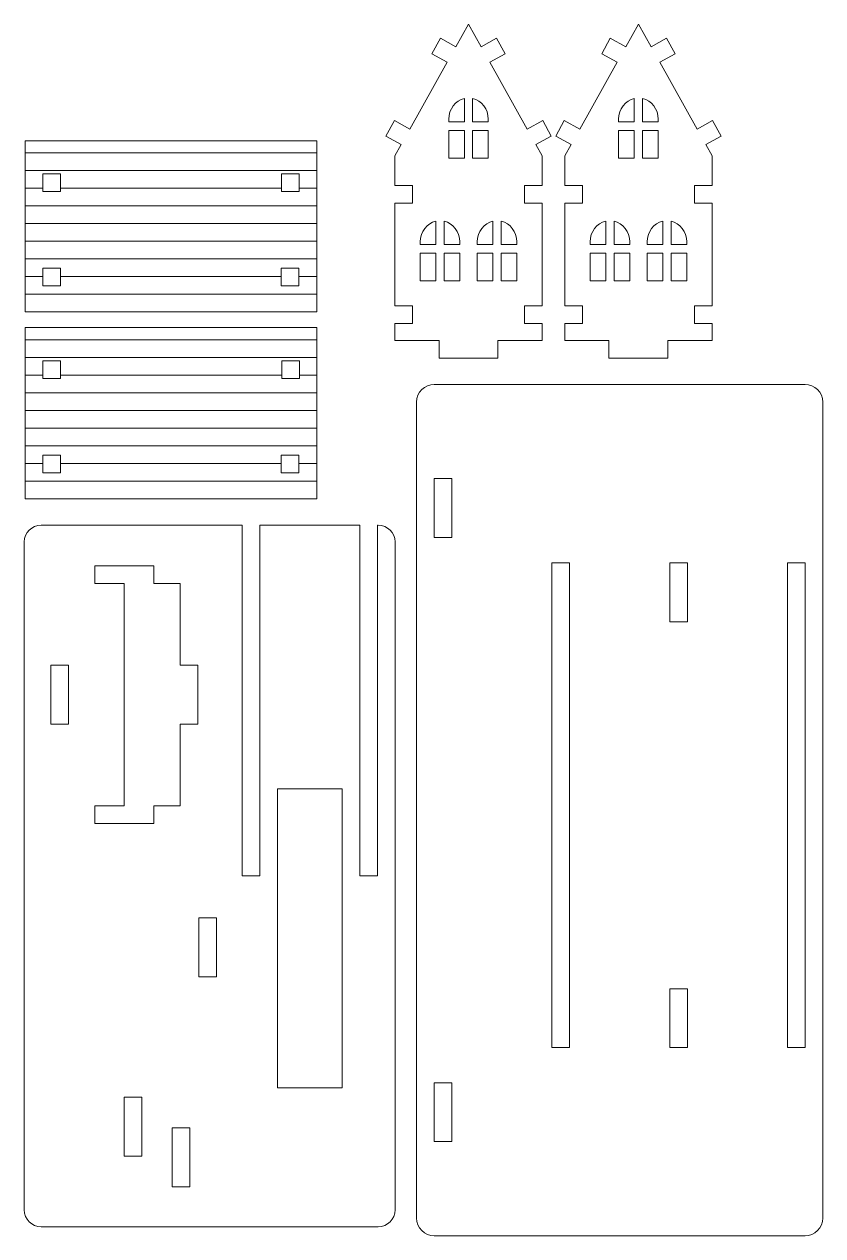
# Model space of a CAD drawing. Header units: centimetres. Extents: x -55.4 to 38.6, y -20 to 10.1.
# Drawn here: x 20.49 to 38.58, y -20.02 to 7.43 of the extents above; entities that cross this region are included whole.
import ezdxf

# ---------------------------------------------------------------- set-up
doc = ezdxf.new("R2010")
doc.units = ezdxf.units.CM
doc.header["$MEASUREMENT"] = 0
doc.layers.add('layer 1', color=7, linetype='Continuous')

msp = doc.modelspace()

# ---------------------------------------------------------------- linework, layer by layer
at = {"layer": 'layer 1', "color": 250, "lineweight": 9}
for points, knots in [([(29.88603, 0.26701), (29.88603, 0.26701), (28.88603, 0.26701), (28.88603, 0.26701), (28.88603, 0.26701), (28.88603, 0.26701), (28.88603, 0.65143), (28.88603, 0.65143), (28.88603, 0.65143), (28.88603, 0.65143), (29.28603, 0.65143), (29.28603, 0.65143), (29.28603, 0.65143), (29.28603, 0.65143), (29.28603, 1.05143), (29.28603, 1.05143), (29.28603, 1.05143), (29.28603, 1.05143), (28.88603, 1.05143), (28.88603, 1.05143), (28.88603, 1.05143), (28.88603, 1.05143), (28.88603, 3.38129), (28.88603, 3.38129), (28.88603, 3.38129), (28.88603, 3.38129), (29.28603, 3.38129), (29.28603, 3.38129), (29.28603, 3.38129), (29.28603, 3.38129), (29.28603, 3.78129), (29.28603, 3.78129), (29.28603, 3.78129), (29.28603, 3.78129), (28.88603, 3.78129), (28.88603, 3.78129), (28.88603, 3.78129), (28.88603, 3.78129), (28.88603, 4.44981), (28.88603, 4.44981), (28.88603, 4.44981), (28.88603, 4.44981), (29.02945, 4.7067), (29.02945, 4.7067), (29.02945, 4.7067), (29.02945, 4.7067), (28.68075, 4.89975), (28.68075, 4.89975), (28.68075, 4.89975), (28.68075, 4.89975), (28.87449, 5.2497), (28.87449, 5.2497), (28.87449, 5.2497), (28.87449, 5.2497), (29.22427, 5.05563), (29.22427, 5.05563), (29.22427, 5.05563), (29.22427, 5.05563), (30.07112, 6.57242), (30.07112, 6.57242), (30.07112, 6.57242), (30.07112, 6.57242), (29.72243, 6.76547), (29.72243, 6.76547), (29.72243, 6.76547), (29.72243, 6.76547), (29.91617, 7.11542), (29.91617, 7.11542), (29.91617, 7.11542), (29.91617, 7.11542), (30.26612, 6.92167), (30.26612, 6.92167), (30.26612, 6.92167), (30.26612, 6.92167), (30.55269, 7.43497), (30.55269, 7.43497), (30.55269, 7.43497), (30.55269, 7.43497), (30.83843, 6.92319), (30.83843, 6.92319), (30.83843, 6.92319), (30.83843, 6.92319), (31.19007, 7.11542), (31.19007, 7.11542), (31.19007, 7.11542), (31.19007, 7.11542), (31.38381, 6.76547), (31.38381, 6.76547), (31.38381, 6.76547), (31.38381, 6.76547), (31.03447, 6.57206), (31.03447, 6.57206), (31.03447, 6.57206), (31.03447, 6.57206), (31.88121, 5.05545), (31.88121, 5.05545), (31.88121, 5.05545), (31.88121, 5.05545), (32.23272, 5.2497), (32.23272, 5.2497), (32.23272, 5.2497), (32.23272, 5.2497), (32.42647, 4.89975), (32.42647, 4.89975), (32.42647, 4.89975), (32.42647, 4.89975), (32.07631, 4.70603), (32.07631, 4.70603), (32.07631, 4.70603), (32.07631, 4.70603), (32.21936, 4.44981), (32.21936, 4.44981), (32.21936, 4.44981), (32.21936, 4.44981), (32.21936, 3.78129), (32.21936, 3.78129), (32.21936, 3.78129), (32.21936, 3.78129), (31.81936, 3.78129), (31.81936, 3.78129), (31.81936, 3.78129), (31.81936, 3.78129), (31.81936, 3.38129), (31.81936, 3.38129), (31.81936, 3.38129), (31.81936, 3.38129), (32.21936, 3.38129), (32.21936, 3.38129), (32.21936, 3.38129), (32.21936, 3.38129), (32.21936, 1.05143), (32.21936, 1.05143), (32.21936, 1.05143), (32.21936, 1.05143), (31.81936, 1.05143), (31.81936, 1.05143), (31.81936, 1.05143), (31.81936, 1.05143), (31.81936, 0.65143), (31.81936, 0.65143), (31.81936, 0.65143), (31.81936, 0.65143), (32.21936, 0.65143), (32.21936, 0.65143), (32.21936, 0.65143), (32.21936, 0.65143), (32.21936, 0.26701), (32.21936, 0.26701), (32.21936, 0.26701), (32.21936, 0.26701), (31.21936, 0.26701), (31.21936, 0.26701), (31.21936, 0.26701), (31.21936, 0.26701), (31.21936, -0.13299), (31.21936, -0.13299), (31.21936, -0.13299), (31.21936, -0.13299), (29.88603, -0.13299), (29.88603, -0.13299), (29.88603, -0.13299), (29.88603, -0.13299), (29.88603, 0.26701), (29.88603, 0.26701)], [0, 0, 0, 0, 0.02380952, 0.02380952, 0.02380952, 0.02380952, 0.04761905, 0.04761905, 0.04761905, 0.04761905, 0.07142857, 0.07142857, 0.07142857, 0.07142857, 0.0952381, 0.0952381, 0.0952381, 0.0952381, 0.11904762, 0.11904762, 0.11904762, 0.11904762, 0.14285714, 0.14285714, 0.14285714, 0.14285714, 0.16666667, 0.16666667, 0.16666667, 0.16666667, 0.19047619, 0.19047619, 0.19047619, 0.19047619, 0.21428571, 0.21428571, 0.21428571, 0.21428571, 0.23809524, 0.23809524, 0.23809524, 0.23809524, 0.26190476, 0.26190476, 0.26190476, 0.26190476, 0.28571429, 0.28571429, 0.28571429, 0.28571429, 0.30952381, 0.30952381, 0.30952381, 0.30952381, 0.33333333, 0.33333333, 0.33333333, 0.33333333, 0.35714286, 0.35714286, 0.35714286, 0.35714286, 0.38095238, 0.38095238, 0.38095238, 0.38095238, 0.4047619, 0.4047619, 0.4047619, 0.4047619, 0.42857143, 0.42857143, 0.42857143, 0.42857143, 0.45238095, 0.45238095, 0.45238095, 0.45238095, 0.47619048, 0.47619048, 0.47619048, 0.47619048, 0.5, 0.5, 0.5, 0.5, 0.52380952, 0.52380952, 0.52380952, 0.52380952, 0.54761905, 0.54761905, 0.54761905, 0.54761905, 0.57142857, 0.57142857, 0.57142857, 0.57142857, 0.5952381, 0.5952381, 0.5952381, 0.5952381, 0.61904762, 0.61904762, 0.61904762, 0.61904762, 0.64285714, 0.64285714, 0.64285714, 0.64285714, 0.66666667, 0.66666667, 0.66666667, 0.66666667, 0.69047619, 0.69047619, 0.69047619, 0.69047619, 0.71428571, 0.71428571, 0.71428571, 0.71428571, 0.73809524, 0.73809524, 0.73809524, 0.73809524, 0.76190476, 0.76190476, 0.76190476, 0.76190476, 0.78571429, 0.78571429, 0.78571429, 0.78571429, 0.80952381, 0.80952381, 0.80952381, 0.80952381, 0.83333333, 0.83333333, 0.83333333, 0.83333333, 0.85714286, 0.85714286, 0.85714286, 0.85714286, 0.88095238, 0.88095238, 0.88095238, 0.88095238, 0.9047619, 0.9047619, 0.9047619, 0.9047619, 0.92857143, 0.92857143, 0.92857143, 0.92857143, 0.95238095, 0.95238095, 0.95238095, 0.95238095, 1, 1, 1, 1]), ([(33.73433, 0.26701), (33.73433, 0.26701), (32.73433, 0.26701), (32.73433, 0.26701), (32.73433, 0.26701), (32.73433, 0.26701), (32.73433, 0.65143), (32.73433, 0.65143), (32.73433, 0.65143), (32.73433, 0.65143), (33.13433, 0.65143), (33.13433, 0.65143), (33.13433, 0.65143), (33.13433, 0.65143), (33.13433, 1.05143), (33.13433, 1.05143), (33.13433, 1.05143), (33.13433, 1.05143), (32.73433, 1.05143), (32.73433, 1.05143), (32.73433, 1.05143), (32.73433, 1.05143), (32.73433, 3.38129), (32.73433, 3.38129), (32.73433, 3.38129), (32.73433, 3.38129), (33.13433, 3.38129), (33.13433, 3.38129), (33.13433, 3.38129), (33.13433, 3.38129), (33.13433, 3.78129), (33.13433, 3.78129), (33.13433, 3.78129), (33.13433, 3.78129), (32.73433, 3.78129), (32.73433, 3.78129), (32.73433, 3.78129), (32.73433, 3.78129), (32.73433, 4.44981), (32.73433, 4.44981), (32.73433, 4.44981), (32.73433, 4.44981), (32.87776, 4.7067), (32.87776, 4.7067), (32.87776, 4.7067), (32.87776, 4.7067), (32.52905, 4.89975), (32.52905, 4.89975), (32.52905, 4.89975), (32.52905, 4.89975), (32.7228, 5.2497), (32.7228, 5.2497), (32.7228, 5.2497), (32.7228, 5.2497), (33.07257, 5.05563), (33.07257, 5.05563), (33.07257, 5.05563), (33.07257, 5.05563), (33.91943, 6.57242), (33.91943, 6.57242), (33.91943, 6.57242), (33.91943, 6.57242), (33.57073, 6.76547), (33.57073, 6.76547), (33.57073, 6.76547), (33.57073, 6.76547), (33.76448, 7.11542), (33.76448, 7.11542), (33.76448, 7.11542), (33.76448, 7.11542), (34.11443, 6.92167), (34.11443, 6.92167), (34.11443, 6.92167), (34.11443, 6.92167), (34.401, 7.43497), (34.401, 7.43497), (34.401, 7.43497), (34.401, 7.43497), (34.68673, 6.92319), (34.68673, 6.92319), (34.68673, 6.92319), (34.68673, 6.92319), (35.03837, 7.11542), (35.03837, 7.11542), (35.03837, 7.11542), (35.03837, 7.11542), (35.23212, 6.76547), (35.23212, 6.76547), (35.23212, 6.76547), (35.23212, 6.76547), (34.88277, 6.57206), (34.88277, 6.57206), (34.88277, 6.57206), (34.88277, 6.57206), (35.72952, 5.05545), (35.72952, 5.05545), (35.72952, 5.05545), (35.72952, 5.05545), (36.08103, 5.2497), (36.08103, 5.2497), (36.08103, 5.2497), (36.08103, 5.2497), (36.27477, 4.89975), (36.27477, 4.89975), (36.27477, 4.89975), (36.27477, 4.89975), (35.92461, 4.70603), (35.92461, 4.70603), (35.92461, 4.70603), (35.92461, 4.70603), (36.06767, 4.44981), (36.06767, 4.44981), (36.06767, 4.44981), (36.06767, 4.44981), (36.06767, 3.78129), (36.06767, 3.78129), (36.06767, 3.78129), (36.06767, 3.78129), (35.66767, 3.78129), (35.66767, 3.78129), (35.66767, 3.78129), (35.66767, 3.78129), (35.66767, 3.38129), (35.66767, 3.38129), (35.66767, 3.38129), (35.66767, 3.38129), (36.06767, 3.38129), (36.06767, 3.38129), (36.06767, 3.38129), (36.06767, 3.38129), (36.06767, 1.05143), (36.06767, 1.05143), (36.06767, 1.05143), (36.06767, 1.05143), (35.66767, 1.05143), (35.66767, 1.05143), (35.66767, 1.05143), (35.66767, 1.05143), (35.66767, 0.65143), (35.66767, 0.65143), (35.66767, 0.65143), (35.66767, 0.65143), (36.06767, 0.65143), (36.06767, 0.65143), (36.06767, 0.65143), (36.06767, 0.65143), (36.06767, 0.26701), (36.06767, 0.26701), (36.06767, 0.26701), (36.06767, 0.26701), (35.06767, 0.26701), (35.06767, 0.26701), (35.06767, 0.26701), (35.06767, 0.26701), (35.06767, -0.13299), (35.06767, -0.13299), (35.06767, -0.13299), (35.06767, -0.13299), (33.73433, -0.13299), (33.73433, -0.13299), (33.73433, -0.13299), (33.73433, -0.13299), (33.73433, 0.26701), (33.73433, 0.26701)], [0, 0, 0, 0, 0.02380952, 0.02380952, 0.02380952, 0.02380952, 0.04761905, 0.04761905, 0.04761905, 0.04761905, 0.07142857, 0.07142857, 0.07142857, 0.07142857, 0.0952381, 0.0952381, 0.0952381, 0.0952381, 0.11904762, 0.11904762, 0.11904762, 0.11904762, 0.14285714, 0.14285714, 0.14285714, 0.14285714, 0.16666667, 0.16666667, 0.16666667, 0.16666667, 0.19047619, 0.19047619, 0.19047619, 0.19047619, 0.21428571, 0.21428571, 0.21428571, 0.21428571, 0.23809524, 0.23809524, 0.23809524, 0.23809524, 0.26190476, 0.26190476, 0.26190476, 0.26190476, 0.28571429, 0.28571429, 0.28571429, 0.28571429, 0.30952381, 0.30952381, 0.30952381, 0.30952381, 0.33333333, 0.33333333, 0.33333333, 0.33333333, 0.35714286, 0.35714286, 0.35714286, 0.35714286, 0.38095238, 0.38095238, 0.38095238, 0.38095238, 0.4047619, 0.4047619, 0.4047619, 0.4047619, 0.42857143, 0.42857143, 0.42857143, 0.42857143, 0.45238095, 0.45238095, 0.45238095, 0.45238095, 0.47619048, 0.47619048, 0.47619048, 0.47619048, 0.5, 0.5, 0.5, 0.5, 0.52380952, 0.52380952, 0.52380952, 0.52380952, 0.54761905, 0.54761905, 0.54761905, 0.54761905, 0.57142857, 0.57142857, 0.57142857, 0.57142857, 0.5952381, 0.5952381, 0.5952381, 0.5952381, 0.61904762, 0.61904762, 0.61904762, 0.61904762, 0.64285714, 0.64285714, 0.64285714, 0.64285714, 0.66666667, 0.66666667, 0.66666667, 0.66666667, 0.69047619, 0.69047619, 0.69047619, 0.69047619, 0.71428571, 0.71428571, 0.71428571, 0.71428571, 0.73809524, 0.73809524, 0.73809524, 0.73809524, 0.76190476, 0.76190476, 0.76190476, 0.76190476, 0.78571429, 0.78571429, 0.78571429, 0.78571429, 0.80952381, 0.80952381, 0.80952381, 0.80952381, 0.83333333, 0.83333333, 0.83333333, 0.83333333, 0.85714286, 0.85714286, 0.85714286, 0.85714286, 0.88095238, 0.88095238, 0.88095238, 0.88095238, 0.9047619, 0.9047619, 0.9047619, 0.9047619, 0.92857143, 0.92857143, 0.92857143, 0.92857143, 0.95238095, 0.95238095, 0.95238095, 0.95238095, 1, 1, 1, 1]), ([(30.45936, 5.75386), (30.25733, 5.70727), (30.10467, 5.51275), (30.10467, 5.28169), (30.10467, 5.28169), (30.10467, 5.28169), (30.10467, 5.22639), (30.10467, 5.22639), (30.10467, 5.22639), (30.10467, 5.22639), (30.45936, 5.22639), (30.45936, 5.22639), (30.45936, 5.22639), (30.45936, 5.22639), (30.45936, 5.75386), (30.45936, 5.75386)], [0, 0, 0, 0, 0.2, 0.2, 0.2, 0.2, 0.4, 0.4, 0.4, 0.4, 0.6, 0.6, 0.6, 0.6, 1, 1, 1, 1]), ([(31.00073, 5.22639), (31.00073, 5.22639), (31.00073, 5.28169), (31.00073, 5.28169), (31.00073, 5.28169), (31.00073, 5.51275), (30.84807, 5.70727), (30.64603, 5.75386), (30.64603, 5.75386), (30.64603, 5.75386), (30.64603, 5.22639), (30.64603, 5.22639), (30.64603, 5.22639), (30.64603, 5.22639), (31.00073, 5.22639), (31.00073, 5.22639)], [0, 0, 0, 0, 0.2, 0.2, 0.2, 0.2, 0.4, 0.4, 0.4, 0.4, 0.6, 0.6, 0.6, 0.6, 1, 1, 1, 1]), ([(34.30767, 5.75386), (34.10564, 5.70727), (33.95297, 5.51275), (33.95297, 5.28169), (33.95297, 5.28169), (33.95297, 5.28169), (33.95297, 5.22639), (33.95297, 5.22639), (33.95297, 5.22639), (33.95297, 5.22639), (34.30767, 5.22639), (34.30767, 5.22639), (34.30767, 5.22639), (34.30767, 5.22639), (34.30767, 5.75386), (34.30767, 5.75386)], [0, 0, 0, 0, 0.2, 0.2, 0.2, 0.2, 0.4, 0.4, 0.4, 0.4, 0.6, 0.6, 0.6, 0.6, 1, 1, 1, 1]), ([(34.84904, 5.22639), (34.84904, 5.22639), (34.84904, 5.28169), (34.84904, 5.28169), (34.84904, 5.28169), (34.84904, 5.51275), (34.69637, 5.70727), (34.49433, 5.75386), (34.49433, 5.75386), (34.49433, 5.75386), (34.49433, 5.22639), (34.49433, 5.22639), (34.49433, 5.22639), (34.49433, 5.22639), (34.84904, 5.22639), (34.84904, 5.22639)], [0, 0, 0, 0, 0.2, 0.2, 0.2, 0.2, 0.4, 0.4, 0.4, 0.4, 0.6, 0.6, 0.6, 0.6, 1, 1, 1, 1]), ([(30.10467, 5.02526), (30.10467, 5.02526), (30.10467, 4.39597), (30.10467, 4.39597), (30.10467, 4.39597), (30.10467, 4.39597), (30.45936, 4.39597), (30.45936, 4.39597), (30.45936, 4.39597), (30.45936, 4.39597), (30.45936, 5.02526), (30.45936, 5.02526), (30.45936, 5.02526), (30.45936, 5.02526), (30.10467, 5.02526), (30.10467, 5.02526)], [0, 0, 0, 0, 0.2, 0.2, 0.2, 0.2, 0.4, 0.4, 0.4, 0.4, 0.6, 0.6, 0.6, 0.6, 1, 1, 1, 1]), ([(30.64603, 4.39597), (30.64603, 4.39597), (31.00073, 4.39597), (31.00073, 4.39597), (31.00073, 4.39597), (31.00073, 4.39597), (31.00073, 5.02526), (31.00073, 5.02526), (31.00073, 5.02526), (31.00073, 5.02526), (30.64603, 5.02526), (30.64603, 5.02526), (30.64603, 5.02526), (30.64603, 5.02526), (30.64603, 4.39597), (30.64603, 4.39597)], [0, 0, 0, 0, 0.2, 0.2, 0.2, 0.2, 0.4, 0.4, 0.4, 0.4, 0.6, 0.6, 0.6, 0.6, 1, 1, 1, 1]), ([(33.95297, 5.02526), (33.95297, 5.02526), (33.95297, 4.39597), (33.95297, 4.39597), (33.95297, 4.39597), (33.95297, 4.39597), (34.30767, 4.39597), (34.30767, 4.39597), (34.30767, 4.39597), (34.30767, 4.39597), (34.30767, 5.02526), (34.30767, 5.02526), (34.30767, 5.02526), (34.30767, 5.02526), (33.95297, 5.02526), (33.95297, 5.02526)], [0, 0, 0, 0, 0.2, 0.2, 0.2, 0.2, 0.4, 0.4, 0.4, 0.4, 0.6, 0.6, 0.6, 0.6, 1, 1, 1, 1]), ([(34.49433, 4.39597), (34.49433, 4.39597), (34.84904, 4.39597), (34.84904, 4.39597), (34.84904, 4.39597), (34.84904, 4.39597), (34.84904, 5.02526), (34.84904, 5.02526), (34.84904, 5.02526), (34.84904, 5.02526), (34.49433, 5.02526), (34.49433, 5.02526), (34.49433, 5.02526), (34.49433, 5.02526), (34.49433, 4.39597), (34.49433, 4.39597)], [0, 0, 0, 0, 0.2, 0.2, 0.2, 0.2, 0.4, 0.4, 0.4, 0.4, 0.6, 0.6, 0.6, 0.6, 1, 1, 1, 1]), ([(20.50937, 4.79529), (20.50937, 4.79529), (27.11629, 4.79529), (27.11629, 4.79529), (27.11629, 4.79529), (27.11629, 4.79529), (27.11625, 0.91731), (27.11625, 0.91731), (27.11625, 0.91731), (27.11625, 0.91731), (20.50933, 0.91731), (20.50933, 0.91731), (20.50933, 0.91731), (20.50933, 0.91731), (20.50937, 4.79529), (20.50937, 4.79529)], [0, 0, 0, 0, 0.2, 0.2, 0.2, 0.2, 0.4, 0.4, 0.4, 0.4, 0.6, 0.6, 0.6, 0.6, 1, 1, 1, 1]), ([(21.30933, 3.64431), (21.30933, 3.64431), (20.90933, 3.64431), (20.90933, 3.64431), (20.90933, 3.64431), (20.90933, 3.64431), (20.90933, 4.04431), (20.90933, 4.04431), (20.90933, 4.04431), (20.90933, 4.04431), (21.30933, 4.04431), (21.30933, 4.04431), (21.30933, 4.04431), (21.30933, 4.04431), (21.30933, 3.64431), (21.30933, 3.64431)], [0, 0, 0, 0, 0.2, 0.2, 0.2, 0.2, 0.4, 0.4, 0.4, 0.4, 0.6, 0.6, 0.6, 0.6, 1, 1, 1, 1]), ([(26.71895, 3.6429), (26.71895, 3.6429), (26.31895, 3.6429), (26.31895, 3.6429), (26.31895, 3.6429), (26.31895, 3.6429), (26.31895, 4.0429), (26.31895, 4.0429), (26.31895, 4.0429), (26.31895, 4.0429), (26.71895, 4.0429), (26.71895, 4.0429), (26.71895, 4.0429), (26.71895, 4.0429), (26.71895, 3.6429), (26.71895, 3.6429)], [0, 0, 0, 0, 0.2, 0.2, 0.2, 0.2, 0.4, 0.4, 0.4, 0.4, 0.6, 0.6, 0.6, 0.6, 1, 1, 1, 1]), ([(29.81353, 2.97406), (29.61151, 2.92747), (29.45884, 2.73295), (29.45884, 2.50189), (29.45884, 2.50189), (29.45884, 2.50189), (29.45884, 2.44659), (29.45884, 2.44659), (29.45884, 2.44659), (29.45884, 2.44659), (29.81353, 2.44659), (29.81353, 2.44659), (29.81353, 2.44659), (29.81353, 2.44659), (29.81353, 2.97406), (29.81353, 2.97406)], [0, 0, 0, 0, 0.2, 0.2, 0.2, 0.2, 0.4, 0.4, 0.4, 0.4, 0.6, 0.6, 0.6, 0.6, 1, 1, 1, 1]), ([(30.35491, 2.44659), (30.35491, 2.44659), (30.35491, 2.50189), (30.35491, 2.50189), (30.35491, 2.50189), (30.35491, 2.73295), (30.20224, 2.92747), (30.0002, 2.97406), (30.0002, 2.97406), (30.0002, 2.97406), (30.0002, 2.44659), (30.0002, 2.44659), (30.0002, 2.44659), (30.0002, 2.44659), (30.35491, 2.44659), (30.35491, 2.44659)], [0, 0, 0, 0, 0.2, 0.2, 0.2, 0.2, 0.4, 0.4, 0.4, 0.4, 0.6, 0.6, 0.6, 0.6, 1, 1, 1, 1]), ([(31.10517, 2.97406), (30.90315, 2.92747), (30.75048, 2.73295), (30.75048, 2.50189), (30.75048, 2.50189), (30.75048, 2.50189), (30.75048, 2.44659), (30.75048, 2.44659), (30.75048, 2.44659), (30.75048, 2.44659), (31.10517, 2.44659), (31.10517, 2.44659), (31.10517, 2.44659), (31.10517, 2.44659), (31.10517, 2.97406), (31.10517, 2.97406)], [0, 0, 0, 0, 0.2, 0.2, 0.2, 0.2, 0.4, 0.4, 0.4, 0.4, 0.6, 0.6, 0.6, 0.6, 1, 1, 1, 1]), ([(31.64655, 2.44659), (31.64655, 2.44659), (31.64655, 2.50189), (31.64655, 2.50189), (31.64655, 2.50189), (31.64655, 2.73295), (31.49388, 2.92747), (31.29184, 2.97406), (31.29184, 2.97406), (31.29184, 2.97406), (31.29184, 2.44659), (31.29184, 2.44659), (31.29184, 2.44659), (31.29184, 2.44659), (31.64655, 2.44659), (31.64655, 2.44659)], [0, 0, 0, 0, 0.2, 0.2, 0.2, 0.2, 0.4, 0.4, 0.4, 0.4, 0.6, 0.6, 0.6, 0.6, 1, 1, 1, 1]), ([(33.66184, 2.97406), (33.45981, 2.92747), (33.30715, 2.73295), (33.30715, 2.50189), (33.30715, 2.50189), (33.30715, 2.50189), (33.30715, 2.44659), (33.30715, 2.44659), (33.30715, 2.44659), (33.30715, 2.44659), (33.66184, 2.44659), (33.66184, 2.44659), (33.66184, 2.44659), (33.66184, 2.44659), (33.66184, 2.97406), (33.66184, 2.97406)], [0, 0, 0, 0, 0.2, 0.2, 0.2, 0.2, 0.4, 0.4, 0.4, 0.4, 0.6, 0.6, 0.6, 0.6, 1, 1, 1, 1]), ([(34.20321, 2.44659), (34.20321, 2.44659), (34.20321, 2.50189), (34.20321, 2.50189), (34.20321, 2.50189), (34.20321, 2.73295), (34.05055, 2.92747), (33.84851, 2.97406), (33.84851, 2.97406), (33.84851, 2.97406), (33.84851, 2.44659), (33.84851, 2.44659), (33.84851, 2.44659), (33.84851, 2.44659), (34.20321, 2.44659), (34.20321, 2.44659)], [0, 0, 0, 0, 0.2, 0.2, 0.2, 0.2, 0.4, 0.4, 0.4, 0.4, 0.6, 0.6, 0.6, 0.6, 1, 1, 1, 1]), ([(34.95348, 2.97406), (34.75145, 2.92747), (34.59879, 2.73295), (34.59879, 2.50189), (34.59879, 2.50189), (34.59879, 2.50189), (34.59879, 2.44659), (34.59879, 2.44659), (34.59879, 2.44659), (34.59879, 2.44659), (34.95348, 2.44659), (34.95348, 2.44659), (34.95348, 2.44659), (34.95348, 2.44659), (34.95348, 2.97406), (34.95348, 2.97406)], [0, 0, 0, 0, 0.2, 0.2, 0.2, 0.2, 0.4, 0.4, 0.4, 0.4, 0.6, 0.6, 0.6, 0.6, 1, 1, 1, 1]), ([(35.49485, 2.44659), (35.49485, 2.44659), (35.49485, 2.50189), (35.49485, 2.50189), (35.49485, 2.50189), (35.49485, 2.73295), (35.34219, 2.92747), (35.14015, 2.97406), (35.14015, 2.97406), (35.14015, 2.97406), (35.14015, 2.44659), (35.14015, 2.44659), (35.14015, 2.44659), (35.14015, 2.44659), (35.49485, 2.44659), (35.49485, 2.44659)], [0, 0, 0, 0, 0.2, 0.2, 0.2, 0.2, 0.4, 0.4, 0.4, 0.4, 0.6, 0.6, 0.6, 0.6, 1, 1, 1, 1]), ([(29.45884, 2.24546), (29.45884, 2.24546), (29.45884, 1.61617), (29.45884, 1.61617), (29.45884, 1.61617), (29.45884, 1.61617), (29.81353, 1.61617), (29.81353, 1.61617), (29.81353, 1.61617), (29.81353, 1.61617), (29.81353, 2.24546), (29.81353, 2.24546), (29.81353, 2.24546), (29.81353, 2.24546), (29.45884, 2.24546), (29.45884, 2.24546)], [0, 0, 0, 0, 0.2, 0.2, 0.2, 0.2, 0.4, 0.4, 0.4, 0.4, 0.6, 0.6, 0.6, 0.6, 1, 1, 1, 1]), ([(30.0002, 1.61617), (30.0002, 1.61617), (30.35491, 1.61617), (30.35491, 1.61617), (30.35491, 1.61617), (30.35491, 1.61617), (30.35491, 2.24546), (30.35491, 2.24546), (30.35491, 2.24546), (30.35491, 2.24546), (30.0002, 2.24546), (30.0002, 2.24546), (30.0002, 2.24546), (30.0002, 2.24546), (30.0002, 1.61617), (30.0002, 1.61617)], [0, 0, 0, 0, 0.2, 0.2, 0.2, 0.2, 0.4, 0.4, 0.4, 0.4, 0.6, 0.6, 0.6, 0.6, 1, 1, 1, 1]), ([(30.75048, 2.24546), (30.75048, 2.24546), (30.75048, 1.61617), (30.75048, 1.61617), (30.75048, 1.61617), (30.75048, 1.61617), (31.10517, 1.61617), (31.10517, 1.61617), (31.10517, 1.61617), (31.10517, 1.61617), (31.10517, 2.24546), (31.10517, 2.24546), (31.10517, 2.24546), (31.10517, 2.24546), (30.75048, 2.24546), (30.75048, 2.24546)], [0, 0, 0, 0, 0.2, 0.2, 0.2, 0.2, 0.4, 0.4, 0.4, 0.4, 0.6, 0.6, 0.6, 0.6, 1, 1, 1, 1]), ([(31.29184, 1.61617), (31.29184, 1.61617), (31.64655, 1.61617), (31.64655, 1.61617), (31.64655, 1.61617), (31.64655, 1.61617), (31.64655, 2.24546), (31.64655, 2.24546), (31.64655, 2.24546), (31.64655, 2.24546), (31.29184, 2.24546), (31.29184, 2.24546), (31.29184, 2.24546), (31.29184, 2.24546), (31.29184, 1.61617), (31.29184, 1.61617)], [0, 0, 0, 0, 0.2, 0.2, 0.2, 0.2, 0.4, 0.4, 0.4, 0.4, 0.6, 0.6, 0.6, 0.6, 1, 1, 1, 1]), ([(33.30715, 2.24546), (33.30715, 2.24546), (33.30715, 1.61617), (33.30715, 1.61617), (33.30715, 1.61617), (33.30715, 1.61617), (33.66184, 1.61617), (33.66184, 1.61617), (33.66184, 1.61617), (33.66184, 1.61617), (33.66184, 2.24546), (33.66184, 2.24546), (33.66184, 2.24546), (33.66184, 2.24546), (33.30715, 2.24546), (33.30715, 2.24546)], [0, 0, 0, 0, 0.2, 0.2, 0.2, 0.2, 0.4, 0.4, 0.4, 0.4, 0.6, 0.6, 0.6, 0.6, 1, 1, 1, 1]), ([(33.84851, 1.61617), (33.84851, 1.61617), (34.20321, 1.61617), (34.20321, 1.61617), (34.20321, 1.61617), (34.20321, 1.61617), (34.20321, 2.24546), (34.20321, 2.24546), (34.20321, 2.24546), (34.20321, 2.24546), (33.84851, 2.24546), (33.84851, 2.24546), (33.84851, 2.24546), (33.84851, 2.24546), (33.84851, 1.61617), (33.84851, 1.61617)], [0, 0, 0, 0, 0.2, 0.2, 0.2, 0.2, 0.4, 0.4, 0.4, 0.4, 0.6, 0.6, 0.6, 0.6, 1, 1, 1, 1]), ([(34.59879, 2.24546), (34.59879, 2.24546), (34.59879, 1.61617), (34.59879, 1.61617), (34.59879, 1.61617), (34.59879, 1.61617), (34.95348, 1.61617), (34.95348, 1.61617), (34.95348, 1.61617), (34.95348, 1.61617), (34.95348, 2.24546), (34.95348, 2.24546), (34.95348, 2.24546), (34.95348, 2.24546), (34.59879, 2.24546), (34.59879, 2.24546)], [0, 0, 0, 0, 0.2, 0.2, 0.2, 0.2, 0.4, 0.4, 0.4, 0.4, 0.6, 0.6, 0.6, 0.6, 1, 1, 1, 1]), ([(35.14015, 1.61617), (35.14015, 1.61617), (35.49485, 1.61617), (35.49485, 1.61617), (35.49485, 1.61617), (35.49485, 1.61617), (35.49485, 2.24546), (35.49485, 2.24546), (35.49485, 2.24546), (35.49485, 2.24546), (35.14015, 2.24546), (35.14015, 2.24546), (35.14015, 2.24546), (35.14015, 2.24546), (35.14015, 1.61617), (35.14015, 1.61617)], [0, 0, 0, 0, 0.2, 0.2, 0.2, 0.2, 0.4, 0.4, 0.4, 0.4, 0.6, 0.6, 0.6, 0.6, 1, 1, 1, 1]), ([(21.30931, 1.50702), (21.30931, 1.50702), (20.90931, 1.50702), (20.90931, 1.50702), (20.90931, 1.50702), (20.90931, 1.50702), (20.90931, 1.90702), (20.90931, 1.90702), (20.90931, 1.90702), (20.90931, 1.90702), (21.30931, 1.90702), (21.30931, 1.90702), (21.30931, 1.90702), (21.30931, 1.90702), (21.30931, 1.50702), (21.30931, 1.50702)], [0, 0, 0, 0, 0.2, 0.2, 0.2, 0.2, 0.4, 0.4, 0.4, 0.4, 0.6, 0.6, 0.6, 0.6, 1, 1, 1, 1]), ([(26.70811, 1.50561), (26.70811, 1.50561), (26.30811, 1.50561), (26.30811, 1.50561), (26.30811, 1.50561), (26.30811, 1.50561), (26.30811, 1.90561), (26.30811, 1.90561), (26.30811, 1.90561), (26.30811, 1.90561), (26.70811, 1.90561), (26.70811, 1.90561), (26.70811, 1.90561), (26.70811, 1.90561), (26.70811, 1.50561), (26.70811, 1.50561)], [0, 0, 0, 0, 0.2, 0.2, 0.2, 0.2, 0.4, 0.4, 0.4, 0.4, 0.6, 0.6, 0.6, 0.6, 1, 1, 1, 1]), ([(20.51285, 0.55905), (20.51285, 0.55905), (27.11977, 0.55905), (27.11977, 0.55905), (27.11977, 0.55905), (27.11977, 0.55905), (27.11973, -3.31893), (27.11973, -3.31893), (27.11973, -3.31893), (27.11973, -3.31893), (20.51281, -3.31893), (20.51281, -3.31893), (20.51281, -3.31893), (20.51281, -3.31893), (20.51285, 0.55905), (20.51285, 0.55905)], [0, 0, 0, 0, 0.2, 0.2, 0.2, 0.2, 0.4, 0.4, 0.4, 0.4, 0.6, 0.6, 0.6, 0.6, 1, 1, 1, 1]), ([(21.31281, -0.59193), (21.31281, -0.59193), (20.91281, -0.59193), (20.91281, -0.59193), (20.91281, -0.59193), (20.91281, -0.59193), (20.91281, -0.19193), (20.91281, -0.19193), (20.91281, -0.19193), (20.91281, -0.19193), (21.31281, -0.19193), (21.31281, -0.19193), (21.31281, -0.19193), (21.31281, -0.19193), (21.31281, -0.59193), (21.31281, -0.59193)], [0, 0, 0, 0, 0.2, 0.2, 0.2, 0.2, 0.4, 0.4, 0.4, 0.4, 0.6, 0.6, 0.6, 0.6, 1, 1, 1, 1]), ([(26.72243, -0.59334), (26.72243, -0.59334), (26.32243, -0.59334), (26.32243, -0.59334), (26.32243, -0.59334), (26.32243, -0.59334), (26.32243, -0.19334), (26.32243, -0.19334), (26.32243, -0.19334), (26.32243, -0.19334), (26.72243, -0.19334), (26.72243, -0.19334), (26.72243, -0.19334), (26.72243, -0.19334), (26.72243, -0.59334), (26.72243, -0.59334)], [0, 0, 0, 0, 0.2, 0.2, 0.2, 0.2, 0.4, 0.4, 0.4, 0.4, 0.6, 0.6, 0.6, 0.6, 1, 1, 1, 1]), ([(38.57615, -1.12902), (38.57615, -1.12902), (38.57615, -19.6211), (38.57615, -19.6211), (38.57615, -19.6211), (38.57615, -19.8411), (38.39613, -20.0211), (38.17616, -20.0211), (38.17616, -20.0211), (38.17616, -20.0211), (29.77613, -20.0211), (29.77613, -20.0211), (29.77613, -20.0211), (29.55616, -20.0211), (29.37615, -19.8411), (29.37615, -19.6211), (29.37615, -19.6211), (29.37615, -19.6211), (29.37615, -1.12902), (29.37615, -1.12902), (29.37615, -1.12902), (29.37615, -0.90902), (29.55616, -0.72902), (29.77613, -0.72902), (29.77613, -0.72902), (29.77613, -0.72902), (38.17616, -0.72902), (38.17616, -0.72902), (38.17616, -0.72902), (38.39613, -0.72902), (38.57615, -0.90902), (38.57615, -1.12902)], [0, 0, 0, 0, 0.11111111, 0.11111111, 0.11111111, 0.11111111, 0.22222222, 0.22222222, 0.22222222, 0.22222222, 0.33333333, 0.33333333, 0.33333333, 0.33333333, 0.44444444, 0.44444444, 0.44444444, 0.44444444, 0.55555556, 0.55555556, 0.55555556, 0.55555556, 0.66666667, 0.66666667, 0.66666667, 0.66666667, 0.77777778, 0.77777778, 0.77777778, 0.77777778, 1, 1, 1, 1]), ([(21.31279, -2.72922), (21.31279, -2.72922), (20.91279, -2.72922), (20.91279, -2.72922), (20.91279, -2.72922), (20.91279, -2.72922), (20.91279, -2.32922), (20.91279, -2.32922), (20.91279, -2.32922), (20.91279, -2.32922), (21.31279, -2.32922), (21.31279, -2.32922), (21.31279, -2.32922), (21.31279, -2.32922), (21.31279, -2.72922), (21.31279, -2.72922)], [0, 0, 0, 0, 0.2, 0.2, 0.2, 0.2, 0.4, 0.4, 0.4, 0.4, 0.6, 0.6, 0.6, 0.6, 1, 1, 1, 1]), ([(26.71159, -2.73063), (26.71159, -2.73063), (26.31159, -2.73063), (26.31159, -2.73063), (26.31159, -2.73063), (26.31159, -2.73063), (26.31159, -2.33063), (26.31159, -2.33063), (26.31159, -2.33063), (26.31159, -2.33063), (26.71159, -2.33063), (26.71159, -2.33063), (26.71159, -2.33063), (26.71159, -2.33063), (26.71159, -2.73063), (26.71159, -2.73063)], [0, 0, 0, 0, 0.2, 0.2, 0.2, 0.2, 0.4, 0.4, 0.4, 0.4, 0.6, 0.6, 0.6, 0.6, 1, 1, 1, 1]), ([(30.17615, -2.86235), (30.17615, -2.86235), (30.17615, -4.19569), (30.17615, -4.19569), (30.17615, -4.19569), (30.17615, -4.19569), (29.77615, -4.19569), (29.77615, -4.19569), (29.77615, -4.19569), (29.77615, -4.19569), (29.77615, -2.86235), (29.77615, -2.86235), (29.77615, -2.86235), (29.77615, -2.86235), (30.17615, -2.86235), (30.17615, -2.86235)], [0, 0, 0, 0, 0.2, 0.2, 0.2, 0.2, 0.4, 0.4, 0.4, 0.4, 0.6, 0.6, 0.6, 0.6, 1, 1, 1, 1]), ([(28.49023, -3.91623), (28.49023, -3.91623), (28.50841, -3.91623), (28.50841, -3.91623), (28.50841, -3.91623), (28.71841, -3.91623), (28.89023, -4.08805), (28.89023, -4.29805), (28.89023, -4.29805), (28.89023, -4.29805), (28.89023, -19.43449), (28.89023, -19.43449), (28.89023, -19.43449), (28.89023, -19.64449), (28.71841, -19.8163), (28.50841, -19.8163), (28.50841, -19.8163), (28.50841, -19.8163), (20.87204, -19.8163), (20.87204, -19.8163), (20.87204, -19.8163), (20.66204, -19.8163), (20.49023, -19.64449), (20.49023, -19.43449), (20.49023, -19.43449), (20.49023, -19.43449), (20.49023, -4.29805), (20.49023, -4.29805), (20.49023, -4.29805), (20.49023, -4.08805), (20.66204, -3.91623), (20.87204, -3.91623), (20.87204, -3.91623), (20.87204, -3.91623), (25.42356, -3.91623), (25.42356, -3.91623), (25.42356, -3.91623), (25.42356, -3.91623), (25.42356, -11.86626), (25.42356, -11.86626), (25.42356, -11.86626), (25.42356, -11.86626), (25.82356, -11.86626), (25.82356, -11.86626), (25.82356, -11.86626), (25.82356, -11.86626), (25.82356, -3.91623), (25.82356, -3.91623), (25.82356, -3.91623), (25.82356, -3.91623), (28.09023, -3.91623), (28.09023, -3.91623), (28.09023, -3.91623), (28.09023, -3.91623), (28.09023, -11.86626), (28.09023, -11.86626), (28.09023, -11.86626), (28.09023, -11.86626), (28.49023, -11.86626), (28.49023, -11.86626), (28.49023, -11.86626), (28.49023, -11.86626), (28.49023, -3.91623), (28.49023, -3.91623)], [0, 0, 0, 0, 0.05882353, 0.05882353, 0.05882353, 0.05882353, 0.11764706, 0.11764706, 0.11764706, 0.11764706, 0.17647059, 0.17647059, 0.17647059, 0.17647059, 0.23529412, 0.23529412, 0.23529412, 0.23529412, 0.29411765, 0.29411765, 0.29411765, 0.29411765, 0.35294118, 0.35294118, 0.35294118, 0.35294118, 0.41176471, 0.41176471, 0.41176471, 0.41176471, 0.47058824, 0.47058824, 0.47058824, 0.47058824, 0.52941176, 0.52941176, 0.52941176, 0.52941176, 0.58823529, 0.58823529, 0.58823529, 0.58823529, 0.64705882, 0.64705882, 0.64705882, 0.64705882, 0.70588235, 0.70588235, 0.70588235, 0.70588235, 0.76470588, 0.76470588, 0.76470588, 0.76470588, 0.82352941, 0.82352941, 0.82352941, 0.82352941, 0.88235294, 0.88235294, 0.88235294, 0.88235294, 1, 1, 1, 1]), ([(22.75689, -5.23619), (22.75689, -5.23619), (22.09023, -5.23619), (22.09023, -5.23619), (22.09023, -5.23619), (22.09023, -5.23619), (22.09023, -4.83619), (22.09023, -4.83619), (22.09023, -4.83619), (22.09023, -4.83619), (23.42356, -4.83619), (23.42356, -4.83619), (23.42356, -4.83619), (23.42356, -4.83619), (23.42356, -5.23619), (23.42356, -5.23619), (23.42356, -5.23619), (23.42356, -5.23619), (24.0236, -5.23619), (24.0236, -5.23619), (24.0236, -5.23619), (24.0236, -5.23619), (24.0236, -7.09045), (24.0236, -7.09045), (24.0236, -7.09045), (24.0236, -7.09045), (24.4236, -7.09045), (24.4236, -7.09045), (24.4236, -7.09045), (24.4236, -7.09045), (24.4236, -8.42378), (24.4236, -8.42378), (24.4236, -8.42378), (24.4236, -8.42378), (24.0236, -8.42378), (24.0236, -8.42378), (24.0236, -8.42378), (24.0236, -8.42378), (24.0236, -10.27819), (24.0236, -10.27819), (24.0236, -10.27819), (24.0236, -10.27819), (23.42356, -10.27819), (23.42356, -10.27819), (23.42356, -10.27819), (23.42356, -10.27819), (23.42356, -10.67819), (23.42356, -10.67819), (23.42356, -10.67819), (23.42356, -10.67819), (22.09023, -10.67819), (22.09023, -10.67819), (22.09023, -10.67819), (22.09023, -10.67819), (22.09023, -10.27819), (22.09023, -10.27819), (22.09023, -10.27819), (22.09023, -10.27819), (22.75689, -10.27819), (22.75689, -10.27819), (22.75689, -10.27819), (22.75689, -10.27819), (22.75689, -5.23619), (22.75689, -5.23619)], [0, 0, 0, 0, 0.05882353, 0.05882353, 0.05882353, 0.05882353, 0.11764706, 0.11764706, 0.11764706, 0.11764706, 0.17647059, 0.17647059, 0.17647059, 0.17647059, 0.23529412, 0.23529412, 0.23529412, 0.23529412, 0.29411765, 0.29411765, 0.29411765, 0.29411765, 0.35294118, 0.35294118, 0.35294118, 0.35294118, 0.41176471, 0.41176471, 0.41176471, 0.41176471, 0.47058824, 0.47058824, 0.47058824, 0.47058824, 0.52941176, 0.52941176, 0.52941176, 0.52941176, 0.58823529, 0.58823529, 0.58823529, 0.58823529, 0.64705882, 0.64705882, 0.64705882, 0.64705882, 0.70588235, 0.70588235, 0.70588235, 0.70588235, 0.76470588, 0.76470588, 0.76470588, 0.76470588, 0.82352941, 0.82352941, 0.82352941, 0.82352941, 0.88235294, 0.88235294, 0.88235294, 0.88235294, 1, 1, 1, 1]), ([(32.84281, -4.77443), (32.84281, -4.77443), (32.84281, -15.75671), (32.84281, -15.75671), (32.84281, -15.75671), (32.84281, -15.75671), (32.44281, -15.75671), (32.44281, -15.75671), (32.44281, -15.75671), (32.44281, -15.75671), (32.44281, -4.77443), (32.44281, -4.77443), (32.44281, -4.77443), (32.44281, -4.77443), (32.84281, -4.77443), (32.84281, -4.77443)], [0, 0, 0, 0, 0.2, 0.2, 0.2, 0.2, 0.4, 0.4, 0.4, 0.4, 0.6, 0.6, 0.6, 0.6, 1, 1, 1, 1]), ([(35.50948, -4.77443), (35.50948, -4.77443), (35.50948, -6.10777), (35.50948, -6.10777), (35.50948, -6.10777), (35.50948, -6.10777), (35.10948, -6.10777), (35.10948, -6.10777), (35.10948, -6.10777), (35.10948, -6.10777), (35.10948, -4.77443), (35.10948, -4.77443), (35.10948, -4.77443), (35.10948, -4.77443), (35.50948, -4.77443), (35.50948, -4.77443)], [0, 0, 0, 0, 0.2, 0.2, 0.2, 0.2, 0.4, 0.4, 0.4, 0.4, 0.6, 0.6, 0.6, 0.6, 1, 1, 1, 1]), ([(38.17615, -4.77443), (38.17615, -4.77443), (38.17615, -15.75671), (38.17615, -15.75671), (38.17615, -15.75671), (38.17615, -15.75671), (37.77615, -15.75671), (37.77615, -15.75671), (37.77615, -15.75671), (37.77615, -15.75671), (37.77615, -4.77443), (37.77615, -4.77443), (37.77615, -4.77443), (37.77615, -4.77443), (38.17615, -4.77443), (38.17615, -4.77443)], [0, 0, 0, 0, 0.2, 0.2, 0.2, 0.2, 0.4, 0.4, 0.4, 0.4, 0.6, 0.6, 0.6, 0.6, 1, 1, 1, 1]), ([(21.49027, -7.09045), (21.49027, -7.09045), (21.49027, -8.42378), (21.49027, -8.42378), (21.49027, -8.42378), (21.49027, -8.42378), (21.09027, -8.42378), (21.09027, -8.42378), (21.09027, -8.42378), (21.09027, -8.42378), (21.09027, -7.09045), (21.09027, -7.09045), (21.09027, -7.09045), (21.09027, -7.09045), (21.49027, -7.09045), (21.49027, -7.09045)], [0, 0, 0, 0, 0.2, 0.2, 0.2, 0.2, 0.4, 0.4, 0.4, 0.4, 0.6, 0.6, 0.6, 0.6, 1, 1, 1, 1]), ([(27.69023, -16.66747), (27.69023, -16.66747), (27.69023, -9.89414), (27.69023, -9.89414), (27.69023, -9.89414), (27.69023, -9.89414), (26.22356, -9.89414), (26.22356, -9.89414), (26.22356, -9.89414), (26.22356, -9.89414), (26.22356, -16.66747), (26.22356, -16.66747), (26.22356, -16.66747), (26.22356, -16.66747), (27.69023, -16.66747), (27.69023, -16.66747)], [0, 0, 0, 0, 0.2, 0.2, 0.2, 0.2, 0.4, 0.4, 0.4, 0.4, 0.6, 0.6, 0.6, 0.6, 1, 1, 1, 1]), ([(24.84821, -12.81819), (24.84821, -12.81819), (24.84821, -14.15153), (24.84821, -14.15153), (24.84821, -14.15153), (24.84821, -14.15153), (24.44821, -14.15153), (24.44821, -14.15153), (24.44821, -14.15153), (24.44821, -14.15153), (24.44821, -12.81819), (24.44821, -12.81819), (24.44821, -12.81819), (24.44821, -12.81819), (24.84821, -12.81819), (24.84821, -12.81819)], [0, 0, 0, 0, 0.2, 0.2, 0.2, 0.2, 0.4, 0.4, 0.4, 0.4, 0.6, 0.6, 0.6, 0.6, 1, 1, 1, 1]), ([(35.50948, -14.42338), (35.50948, -14.42338), (35.50948, -15.75671), (35.50948, -15.75671), (35.50948, -15.75671), (35.50948, -15.75671), (35.10948, -15.75671), (35.10948, -15.75671), (35.10948, -15.75671), (35.10948, -15.75671), (35.10948, -14.42338), (35.10948, -14.42338), (35.10948, -14.42338), (35.10948, -14.42338), (35.50948, -14.42338), (35.50948, -14.42338)], [0, 0, 0, 0, 0.2, 0.2, 0.2, 0.2, 0.4, 0.4, 0.4, 0.4, 0.6, 0.6, 0.6, 0.6, 1, 1, 1, 1]), ([(30.17615, -17.88777), (30.17615, -17.88777), (30.17615, -16.55443), (30.17615, -16.55443), (30.17615, -16.55443), (30.17615, -16.55443), (29.77615, -16.55443), (29.77615, -16.55443), (29.77615, -16.55443), (29.77615, -16.55443), (29.77615, -17.88777), (29.77615, -17.88777), (29.77615, -17.88777), (29.77615, -17.88777), (30.17615, -17.88777), (30.17615, -17.88777)], [0, 0, 0, 0, 0.2, 0.2, 0.2, 0.2, 0.4, 0.4, 0.4, 0.4, 0.6, 0.6, 0.6, 0.6, 1, 1, 1, 1]), ([(23.15689, -16.88325), (23.15689, -16.88325), (23.15689, -18.21658), (23.15689, -18.21658), (23.15689, -18.21658), (23.15689, -18.21658), (22.75689, -18.21658), (22.75689, -18.21658), (22.75689, -18.21658), (22.75689, -18.21658), (22.75689, -16.88325), (22.75689, -16.88325), (22.75689, -16.88325), (22.75689, -16.88325), (23.15689, -16.88325), (23.15689, -16.88325)], [0, 0, 0, 0, 0.2, 0.2, 0.2, 0.2, 0.4, 0.4, 0.4, 0.4, 0.6, 0.6, 0.6, 0.6, 1, 1, 1, 1]), ([(24.23896, -17.57737), (24.23896, -17.57737), (24.23896, -18.9107), (24.23896, -18.9107), (24.23896, -18.9107), (24.23896, -18.9107), (23.83896, -18.9107), (23.83896, -18.9107), (23.83896, -18.9107), (23.83896, -18.9107), (23.83896, -17.57737), (23.83896, -17.57737), (23.83896, -17.57737), (23.83896, -17.57737), (24.23896, -17.57737), (24.23896, -17.57737)], [0, 0, 0, 0, 0.2, 0.2, 0.2, 0.2, 0.4, 0.4, 0.4, 0.4, 0.6, 0.6, 0.6, 0.6, 1, 1, 1, 1])]:
    msp.add_open_spline(points, degree=3, knots=knots, dxfattribs=at)
at = {"layer": 'layer 1', "color": 177, "lineweight": 9}
for points in [[(27.11625, 4.51731), (27.11625, 4.51731), (20.50933, 4.51731), (20.50933, 4.51731)], [(27.11625, 4.11731), (27.11625, 4.11731), (20.50933, 4.11731), (20.50933, 4.11731)], [(20.90933, 3.71731), (20.90933, 3.71731), (20.50933, 3.71731), (20.50933, 3.71731)], [(26.31895, 3.71731), (26.31895, 3.71731), (21.30933, 3.71731), (21.30933, 3.71731)], [(27.11625, 3.71731), (27.11625, 3.71731), (26.71895, 3.71731), (26.71895, 3.71731)], [(27.11625, 3.31731), (27.11625, 3.31731), (20.50933, 3.31731), (20.50933, 3.31731)], [(27.11625, 2.91731), (27.11625, 2.91731), (20.50933, 2.91731), (20.50933, 2.91731)], [(27.11625, 2.51731), (27.11625, 2.51731), (20.50933, 2.51731), (20.50933, 2.51731)], [(27.11625, 2.11731), (27.11625, 2.11731), (20.50933, 2.11731), (20.50933, 2.11731)], [(20.90931, 1.71731), (20.90931, 1.71731), (20.50933, 1.71731), (20.50933, 1.71731)], [(26.30811, 1.71731), (26.30811, 1.71731), (21.30931, 1.71731), (21.30931, 1.71731)], [(27.11625, 1.71731), (27.11625, 1.71731), (26.70811, 1.71731), (26.70811, 1.71731)], [(27.11625, 1.31731), (27.11625, 1.31731), (20.50933, 1.31731), (20.50933, 1.31731)], [(27.11973, 0.28107), (27.11973, 0.28107), (20.51281, 0.28107), (20.51281, 0.28107)], [(27.11973, -0.11893), (27.11973, -0.11893), (20.51281, -0.11893), (20.51281, -0.11893)], [(20.91281, -0.51893), (20.91281, -0.51893), (20.51281, -0.51893), (20.51281, -0.51893)], [(26.32243, -0.51893), (26.32243, -0.51893), (21.31281, -0.51893), (21.31281, -0.51893)], [(27.11973, -0.51893), (27.11973, -0.51893), (26.72243, -0.51893), (26.72243, -0.51893)], [(27.11973, -0.91893), (27.11973, -0.91893), (20.51281, -0.91893), (20.51281, -0.91893)], [(27.11973, -1.31893), (27.11973, -1.31893), (20.51281, -1.31893), (20.51281, -1.31893)], [(27.11973, -1.71893), (27.11973, -1.71893), (20.51281, -1.71893), (20.51281, -1.71893)], [(27.11973, -2.11893), (27.11973, -2.11893), (20.51281, -2.11893), (20.51281, -2.11893)], [(20.91279, -2.51893), (20.91279, -2.51893), (20.51281, -2.51893), (20.51281, -2.51893)], [(26.31159, -2.51893), (26.31159, -2.51893), (21.31279, -2.51893), (21.31279, -2.51893)], [(27.11973, -2.51893), (27.11973, -2.51893), (26.71159, -2.51893), (26.71159, -2.51893)], [(27.11973, -2.91893), (27.11973, -2.91893), (20.51281, -2.91893), (20.51281, -2.91893)]]:
    msp.add_open_spline(points, degree=3, dxfattribs=at)

doc.saveas('drawing.dxf')
